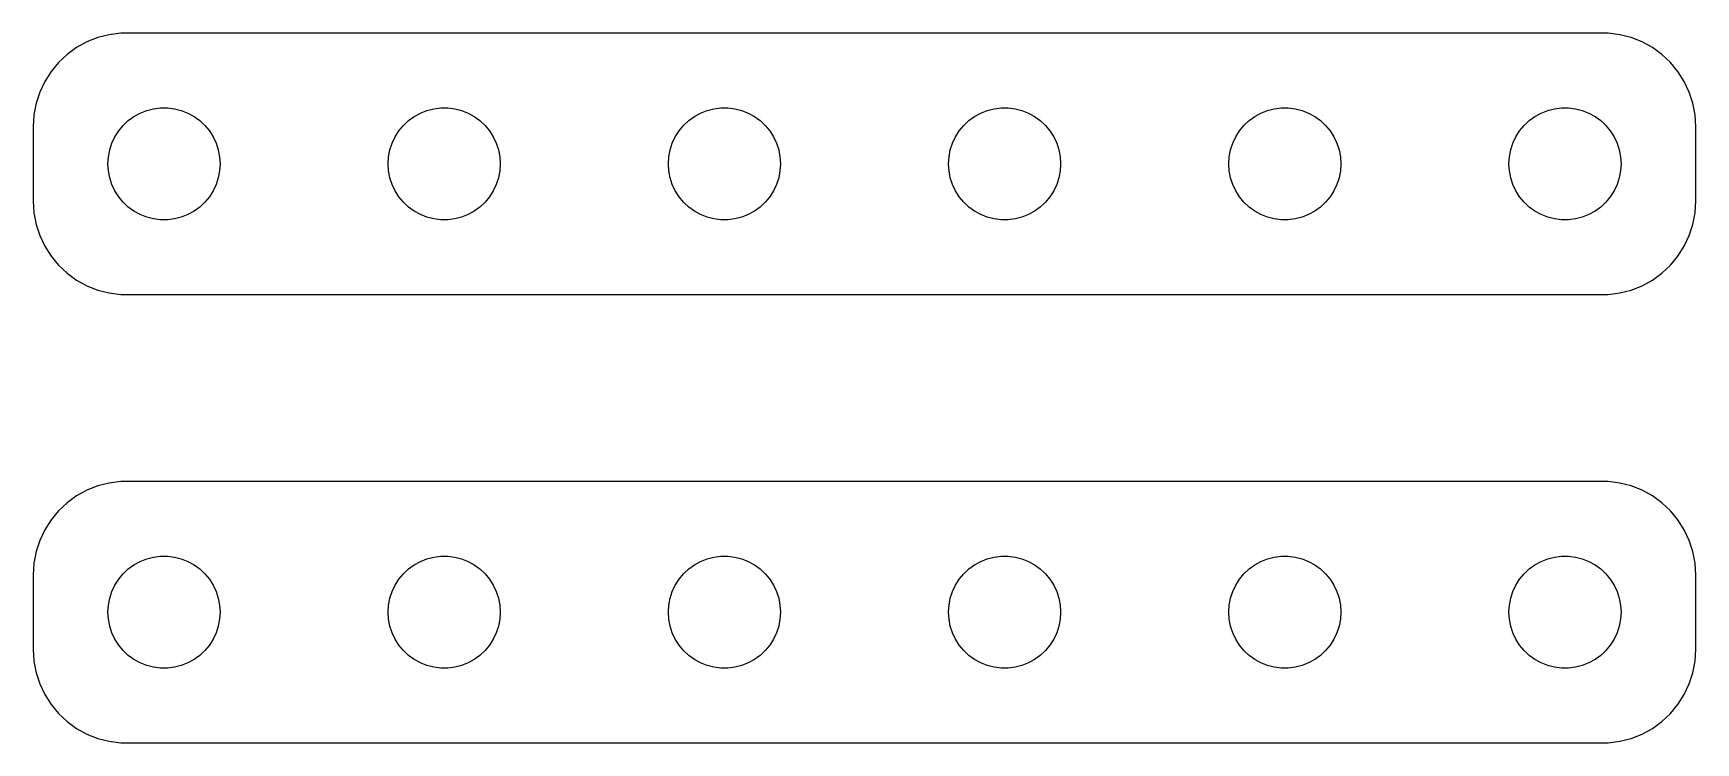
# Model space of a CAD drawing. Header units: metres. Extents: x -44.5 to 44.5, y 17 to 55.
import ezdxf

# ---------------------------------------------------------------- set-up
doc = ezdxf.new("R2010")
doc.units = ezdxf.units.M

msp = doc.modelspace()

# ---------------------------------------------------------------- linework, layer by layer
for p, q in [((-41.6289, 54.5241), (-42.1791, 54.2216)), ((-41.0451, 54.7553), (-41.6289, 54.5241)), ((-40.4369, 54.9114), (-41.0451, 54.7553)), ((-39.8139, 54.9901), (-40.4369, 54.9114)), ((39.8139, 54.9901), (-39.8139, 54.9901)), ((40.4369, 54.9114), (39.8139, 54.9901)), ((41.0451, 54.7553), (40.4369, 54.9114)), ((41.6289, 54.5241), (41.0451, 54.7553)), ((42.1791, 54.2216), (41.6289, 54.5241)), ((-43.1448, 53.4227), (-43.5451, 52.9389)), ((-42.6871, 53.8526), (-43.1448, 53.4227)), ((-42.1791, 54.2216), (-42.6871, 53.8526)), ((42.6871, 53.8526), (42.1791, 54.2216)), ((43.1448, 53.4227), (42.6871, 53.8526)), ((43.5451, 52.9389), (43.1448, 53.4227)), ((-43.5451, 52.9389), (-43.8815, 52.4088)), ((43.8815, 52.4088), (43.5451, 52.9389)), ((-44.1489, 51.8406), (-44.3429, 51.2434)), ((-43.8815, 52.4088), (-44.1489, 51.8406)), ((44.1489, 51.8406), (43.8815, 52.4088)), ((44.3429, 51.2434), (44.1489, 51.8406)), ((-44.3429, 51.2434), (-44.4606, 50.6267)), ((-38.7773, 50.7145), (-38.427, 50.8532)), ((-38.427, 50.8532), (-38.0621, 50.9469)), ((-38.0621, 50.9469), (-37.6884, 50.9941)), ((-37.6884, 50.9941), (-37.3116, 50.9941)), ((-37.3116, 50.9941), (-36.9379, 50.9469)), ((-36.9379, 50.9469), (-36.5729, 50.8532)), ((-36.5729, 50.8532), (-36.2227, 50.7145)), ((-23.7773, 50.7145), (-23.427, 50.8532)), ((-23.427, 50.8532), (-23.0621, 50.9469)), ((-23.0621, 50.9469), (-22.6884, 50.9941)), ((-22.6884, 50.9941), (-22.3116, 50.9941)), ((-22.3116, 50.9941), (-21.9379, 50.9469)), ((-21.9379, 50.9469), (-21.5729, 50.8532)), ((-21.5729, 50.8532), (-21.2227, 50.7145)), ((-8.77733, 50.7145), (-8.42705, 50.8532)), ((-8.42705, 50.8532), (-8.06213, 50.9469)), ((-8.06213, 50.9469), (-7.68837, 50.9941)), ((-7.68837, 50.9941), (-7.31161, 50.9941)), ((-7.31161, 50.9941), (-6.93785, 50.9469)), ((-6.93785, 50.9469), (-6.57294, 50.8532)), ((-6.57294, 50.8532), (-6.22266, 50.7145)), ((6.22266, 50.7145), (6.57294, 50.8532)), ((6.57294, 50.8532), (6.93785, 50.9469)), ((6.93785, 50.9469), (7.31161, 50.9941)), ((7.31161, 50.9941), (7.68837, 50.9941)), ((7.68837, 50.9941), (8.06213, 50.9469)), ((8.06213, 50.9469), (8.42705, 50.8532)), ((8.42705, 50.8532), (8.77733, 50.7145)), ((21.2227, 50.7145), (21.5729, 50.8532)), ((21.5729, 50.8532), (21.9379, 50.9469)), ((21.9379, 50.9469), (22.3116, 50.9941)), ((22.3116, 50.9941), (22.6884, 50.9941)), ((22.6884, 50.9941), (23.0621, 50.9469)), ((23.0621, 50.9469), (23.427, 50.8532)), ((23.427, 50.8532), (23.7773, 50.7145)), ((36.2227, 50.7145), (36.5729, 50.8532)), ((36.5729, 50.8532), (36.9379, 50.9469)), ((36.9379, 50.9469), (37.3116, 50.9941)), ((37.3116, 50.9941), (37.6884, 50.9941)), ((37.6884, 50.9941), (38.0621, 50.9469)), ((38.0621, 50.9469), (38.427, 50.8532)), ((38.427, 50.8532), (38.7773, 50.7145)), ((44.4606, 50.6267), (44.3429, 51.2434)), ((-44.4606, 50.6267), (-44.5, 50)), ((-44.5, 50), (-44.5, 46)), ((-39.927, 49.7634), (-39.6869, 50.0536)), ((-39.6869, 50.0536), (-39.4123, 50.3115)), ((-39.4123, 50.3115), (-39.1075, 50.533)), ((-39.1075, 50.533), (-38.7773, 50.7145)), ((-36.2227, 50.7145), (-35.8925, 50.533)), ((-35.8925, 50.533), (-35.5877, 50.3115)), ((-35.5877, 50.3115), (-35.3131, 50.0536)), ((-35.3131, 50.0536), (-35.0729, 49.7634)), ((-24.927, 49.7634), (-24.6869, 50.0536)), ((-24.6869, 50.0536), (-24.4123, 50.3115)), ((-24.4123, 50.3115), (-24.1075, 50.533)), ((-24.1075, 50.533), (-23.7773, 50.7145)), ((-21.2227, 50.7145), (-20.8925, 50.533)), ((-20.8925, 50.533), (-20.5877, 50.3115)), ((-20.5877, 50.3115), (-20.3131, 50.0536)), ((-20.3131, 50.0536), (-20.0729, 49.7634)), ((-9.92705, 49.7634), (-9.6869, 50.0536)), ((-9.6869, 50.0536), (-9.41226, 50.3115)), ((-9.41226, 50.3115), (-9.10747, 50.533)), ((-9.10747, 50.533), (-8.77733, 50.7145)), ((-6.22266, 50.7145), (-5.89252, 50.533)), ((-5.89252, 50.533), (-5.58772, 50.3115)), ((-5.58772, 50.3115), (-5.31308, 50.0536)), ((-5.31308, 50.0536), (-5.07294, 49.7634)), ((5.07294, 49.7634), (5.31308, 50.0536)), ((5.31308, 50.0536), (5.58772, 50.3115)), ((5.58772, 50.3115), (5.89252, 50.533)), ((5.89252, 50.533), (6.22266, 50.7145)), ((8.77733, 50.7145), (9.10747, 50.533)), ((9.10747, 50.533), (9.41226, 50.3115)), ((9.41226, 50.3115), (9.6869, 50.0536)), ((9.6869, 50.0536), (9.92705, 49.7634)), ((20.0729, 49.7634), (20.3131, 50.0536)), ((20.3131, 50.0536), (20.5877, 50.3115)), ((20.5877, 50.3115), (20.8925, 50.533)), ((20.8925, 50.533), (21.2227, 50.7145)), ((23.7773, 50.7145), (24.1075, 50.533)), ((24.1075, 50.533), (24.4123, 50.3115)), ((24.4123, 50.3115), (24.6869, 50.0536)), ((24.6869, 50.0536), (24.927, 49.7634)), ((35.0729, 49.7634), (35.3131, 50.0536)), ((35.3131, 50.0536), (35.5877, 50.3115)), ((35.5877, 50.3115), (35.8925, 50.533)), ((35.8925, 50.533), (36.2227, 50.7145)), ((38.7773, 50.7145), (39.1075, 50.533)), ((39.1075, 50.533), (39.4123, 50.3115)), ((39.4123, 50.3115), (39.6869, 50.0536)), ((39.6869, 50.0536), (39.927, 49.7634)), ((44.5, 50), (44.4606, 50.6267)), ((44.5, 46), (44.5, 50)), ((-40.4057, 48.7461), (-40.2893, 49.1044)), ((-40.2893, 49.1044), (-40.1289, 49.4453)), ((-40.1289, 49.4453), (-39.927, 49.7634)), ((-35.0729, 49.7634), (-34.8711, 49.4453)), ((-34.8711, 49.4453), (-34.7107, 49.1044)), ((-34.7107, 49.1044), (-34.5942, 48.7461)), ((-25.4057, 48.7461), (-25.2893, 49.1044)), ((-25.2893, 49.1044), (-25.1289, 49.4453)), ((-25.1289, 49.4453), (-24.927, 49.7634)), ((-20.0729, 49.7634), (-19.8711, 49.4453)), ((-19.8711, 49.4453), (-19.7107, 49.1044)), ((-19.7107, 49.1044), (-19.5942, 48.7461)), ((-10.4057, 48.7461), (-10.2893, 49.1044)), ((-10.2893, 49.1044), (-10.1289, 49.4453)), ((-10.1289, 49.4453), (-9.92705, 49.7634)), ((-5.07294, 49.7634), (-4.87108, 49.4453)), ((-4.87108, 49.4453), (-4.71066, 49.1044)), ((-4.71066, 49.1044), (-4.59424, 48.7461)), ((4.59424, 48.7461), (4.71066, 49.1044)), ((4.71066, 49.1044), (4.87108, 49.4453)), ((4.87108, 49.4453), (5.07294, 49.7634)), ((9.92705, 49.7634), (10.1289, 49.4453)), ((10.1289, 49.4453), (10.2893, 49.1044)), ((10.2893, 49.1044), (10.4057, 48.7461)), ((19.5942, 48.7461), (19.7107, 49.1044)), ((19.7107, 49.1044), (19.8711, 49.4453)), ((19.8711, 49.4453), (20.0729, 49.7634)), ((24.927, 49.7634), (25.1289, 49.4453)), ((25.1289, 49.4453), (25.2893, 49.1044)), ((25.2893, 49.1044), (25.4057, 48.7461)), ((34.5942, 48.7461), (34.7107, 49.1044)), ((34.7107, 49.1044), (34.8711, 49.4453)), ((34.8711, 49.4453), (35.0729, 49.7634)), ((39.927, 49.7634), (40.1289, 49.4453)), ((40.1289, 49.4453), (40.2893, 49.1044)), ((40.2893, 49.1044), (40.4057, 48.7461)), ((-40.5, 48), (-40.4763, 48.376)), ((-40.4763, 48.376), (-40.4057, 48.7461)), ((-34.5942, 48.7461), (-34.5237, 48.376)), ((-34.5237, 48.376), (-34.5, 48)), ((-25.5, 48), (-25.4763, 48.376)), ((-25.4763, 48.376), (-25.4057, 48.7461)), ((-19.5942, 48.7461), (-19.5237, 48.376)), ((-19.5237, 48.376), (-19.5, 48)), ((-10.5, 48), (-10.4763, 48.376)), ((-10.4763, 48.376), (-10.4057, 48.7461)), ((-4.59424, 48.7461), (-4.52365, 48.376)), ((-4.52365, 48.376), (-4.5, 48)), ((4.5, 48), (4.52365, 48.376)), ((4.52365, 48.376), (4.59424, 48.7461)), ((10.4057, 48.7461), (10.4763, 48.376)), ((10.4763, 48.376), (10.5, 48)), ((19.5, 48), (19.5237, 48.376)), ((19.5237, 48.376), (19.5942, 48.7461)), ((25.4057, 48.7461), (25.4763, 48.376)), ((25.4763, 48.376), (25.5, 48)), ((34.5, 48), (34.5237, 48.376)), ((34.5237, 48.376), (34.5942, 48.7461)), ((40.4057, 48.7461), (40.4763, 48.376)), ((40.4763, 48.376), (40.5, 48)), ((-40.4763, 47.624), (-40.5, 48)), ((-40.4057, 47.2539), (-40.4763, 47.624)), ((-40.2893, 46.8956), (-40.4057, 47.2539)), ((-34.5942, 47.2539), (-34.7107, 46.8956)), ((-34.5237, 47.624), (-34.5942, 47.2539)), ((-34.5, 48), (-34.5237, 47.624)), ((-25.4763, 47.624), (-25.5, 48)), ((-25.4057, 47.2539), (-25.4763, 47.624)), ((-25.2893, 46.8956), (-25.4057, 47.2539)), ((-19.5942, 47.2539), (-19.7107, 46.8956)), ((-19.5237, 47.624), (-19.5942, 47.2539)), ((-19.5, 48), (-19.5237, 47.624)), ((-10.4763, 47.624), (-10.5, 48)), ((-10.4057, 47.2539), (-10.4763, 47.624)), ((-10.2893, 46.8956), (-10.4057, 47.2539)), ((-4.59424, 47.2539), (-4.71066, 46.8956)), ((-4.52365, 47.624), (-4.59424, 47.2539)), ((-4.5, 48), (-4.52365, 47.624)), ((4.52365, 47.624), (4.5, 48)), ((4.59424, 47.2539), (4.52365, 47.624)), ((4.71066, 46.8956), (4.59424, 47.2539)), ((10.4057, 47.2539), (10.2893, 46.8956)), ((10.4763, 47.624), (10.4057, 47.2539)), ((10.5, 48), (10.4763, 47.624)), ((19.5237, 47.624), (19.5, 48)), ((19.5942, 47.2539), (19.5237, 47.624)), ((19.7107, 46.8956), (19.5942, 47.2539)), ((25.4057, 47.2539), (25.2893, 46.8956)), ((25.4763, 47.624), (25.4057, 47.2539)), ((25.5, 48), (25.4763, 47.624)), ((34.5237, 47.624), (34.5, 48)), ((34.5942, 47.2539), (34.5237, 47.624)), ((34.7107, 46.8956), (34.5942, 47.2539)), ((40.4057, 47.2539), (40.2893, 46.8956)), ((40.4763, 47.624), (40.4057, 47.2539)), ((40.5, 48), (40.4763, 47.624)), ((-40.1289, 46.5547), (-40.2893, 46.8956)), ((-39.927, 46.2366), (-40.1289, 46.5547)), ((-34.8711, 46.5547), (-35.0729, 46.2366)), ((-34.7107, 46.8956), (-34.8711, 46.5547)), ((-25.1289, 46.5547), (-25.2893, 46.8956)), ((-24.927, 46.2366), (-25.1289, 46.5547)), ((-19.8711, 46.5547), (-20.0729, 46.2366)), ((-19.7107, 46.8956), (-19.8711, 46.5547)), ((-10.1289, 46.5547), (-10.2893, 46.8956)), ((-9.92705, 46.2366), (-10.1289, 46.5547)), ((-4.87108, 46.5547), (-5.07294, 46.2366)), ((-4.71066, 46.8956), (-4.87108, 46.5547)), ((4.87108, 46.5547), (4.71066, 46.8956)), ((5.07294, 46.2366), (4.87108, 46.5547)), ((10.1289, 46.5547), (9.92705, 46.2366)), ((10.2893, 46.8956), (10.1289, 46.5547)), ((19.8711, 46.5547), (19.7107, 46.8956)), ((20.0729, 46.2366), (19.8711, 46.5547)), ((25.1289, 46.5547), (24.927, 46.2366)), ((25.2893, 46.8956), (25.1289, 46.5547)), ((34.8711, 46.5547), (34.7107, 46.8956)), ((35.0729, 46.2366), (34.8711, 46.5547)), ((40.1289, 46.5547), (39.927, 46.2366)), ((40.2893, 46.8956), (40.1289, 46.5547)), ((-44.5, 46), (-44.4606, 45.3733)), ((-39.6869, 45.9464), (-39.927, 46.2366)), ((-39.4123, 45.6885), (-39.6869, 45.9464)), ((-39.1075, 45.467), (-39.4123, 45.6885)), ((-38.7773, 45.2855), (-39.1075, 45.467)), ((-35.8925, 45.467), (-36.2227, 45.2855)), ((-35.5877, 45.6885), (-35.8925, 45.467)), ((-35.3131, 45.9464), (-35.5877, 45.6885)), ((-35.0729, 46.2366), (-35.3131, 45.9464)), ((-24.6869, 45.9464), (-24.927, 46.2366)), ((-24.4123, 45.6885), (-24.6869, 45.9464)), ((-24.1075, 45.467), (-24.4123, 45.6885)), ((-23.7773, 45.2855), (-24.1075, 45.467)), ((-20.8925, 45.467), (-21.2227, 45.2855)), ((-20.5877, 45.6885), (-20.8925, 45.467)), ((-20.3131, 45.9464), (-20.5877, 45.6885)), ((-20.0729, 46.2366), (-20.3131, 45.9464)), ((-9.6869, 45.9464), (-9.92705, 46.2366)), ((-9.41226, 45.6885), (-9.6869, 45.9464)), ((-9.10747, 45.467), (-9.41226, 45.6885)), ((-8.77733, 45.2855), (-9.10747, 45.467)), ((-5.89252, 45.467), (-6.22266, 45.2855)), ((-5.58772, 45.6885), (-5.89252, 45.467)), ((-5.31308, 45.9464), (-5.58772, 45.6885)), ((-5.07294, 46.2366), (-5.31308, 45.9464)), ((5.31308, 45.9464), (5.07294, 46.2366)), ((5.58772, 45.6885), (5.31308, 45.9464)), ((5.89252, 45.467), (5.58772, 45.6885)), ((6.22266, 45.2855), (5.89252, 45.467)), ((9.10747, 45.467), (8.77733, 45.2855)), ((9.41226, 45.6885), (9.10747, 45.467)), ((9.6869, 45.9464), (9.41226, 45.6885)), ((9.92705, 46.2366), (9.6869, 45.9464)), ((20.3131, 45.9464), (20.0729, 46.2366)), ((20.5877, 45.6885), (20.3131, 45.9464)), ((20.8925, 45.467), (20.5877, 45.6885)), ((21.2227, 45.2855), (20.8925, 45.467)), ((24.1075, 45.467), (23.7773, 45.2855)), ((24.4123, 45.6885), (24.1075, 45.467)), ((24.6869, 45.9464), (24.4123, 45.6885)), ((24.927, 46.2366), (24.6869, 45.9464)), ((35.3131, 45.9464), (35.0729, 46.2366)), ((35.5877, 45.6885), (35.3131, 45.9464)), ((35.8925, 45.467), (35.5877, 45.6885)), ((36.2227, 45.2855), (35.8925, 45.467)), ((39.1075, 45.467), (38.7773, 45.2855)), ((39.4123, 45.6885), (39.1075, 45.467)), ((39.6869, 45.9464), (39.4123, 45.6885)), ((39.927, 46.2366), (39.6869, 45.9464)), ((44.4606, 45.3733), (44.5, 46)), ((-44.4606, 45.3733), (-44.3429, 44.7566)), ((-44.3429, 44.7566), (-44.1489, 44.1594)), ((-38.427, 45.1468), (-38.7773, 45.2855)), ((-38.0621, 45.0531), (-38.427, 45.1468)), ((-37.6884, 45.0059), (-38.0621, 45.0531)), ((-37.3116, 45.0059), (-37.6884, 45.0059)), ((-36.9379, 45.0531), (-37.3116, 45.0059)), ((-36.5729, 45.1468), (-36.9379, 45.0531)), ((-36.2227, 45.2855), (-36.5729, 45.1468)), ((-23.427, 45.1468), (-23.7773, 45.2855)), ((-23.0621, 45.0531), (-23.427, 45.1468)), ((-22.6884, 45.0059), (-23.0621, 45.0531)), ((-22.3116, 45.0059), (-22.6884, 45.0059)), ((-21.9379, 45.0531), (-22.3116, 45.0059)), ((-21.5729, 45.1468), (-21.9379, 45.0531)), ((-21.2227, 45.2855), (-21.5729, 45.1468)), ((-8.42705, 45.1468), (-8.77733, 45.2855)), ((-8.06213, 45.0531), (-8.42705, 45.1468)), ((-7.68837, 45.0059), (-8.06213, 45.0531)), ((-7.31161, 45.0059), (-7.68837, 45.0059)), ((-6.93785, 45.0531), (-7.31161, 45.0059)), ((-6.57294, 45.1468), (-6.93785, 45.0531)), ((-6.22266, 45.2855), (-6.57294, 45.1468)), ((6.57294, 45.1468), (6.22266, 45.2855)), ((6.93785, 45.0531), (6.57294, 45.1468)), ((7.31161, 45.0059), (6.93785, 45.0531)), ((7.68837, 45.0059), (7.31161, 45.0059)), ((8.06213, 45.0531), (7.68837, 45.0059)), ((8.42705, 45.1468), (8.06213, 45.0531)), ((8.77733, 45.2855), (8.42705, 45.1468)), ((21.5729, 45.1468), (21.2227, 45.2855)), ((21.9379, 45.0531), (21.5729, 45.1468)), ((22.3116, 45.0059), (21.9379, 45.0531)), ((22.6884, 45.0059), (22.3116, 45.0059)), ((23.0621, 45.0531), (22.6884, 45.0059)), ((23.427, 45.1468), (23.0621, 45.0531)), ((23.7773, 45.2855), (23.427, 45.1468)), ((36.5729, 45.1468), (36.2227, 45.2855)), ((36.9379, 45.0531), (36.5729, 45.1468)), ((37.3116, 45.0059), (36.9379, 45.0531)), ((37.6884, 45.0059), (37.3116, 45.0059)), ((38.0621, 45.0531), (37.6884, 45.0059)), ((38.427, 45.1468), (38.0621, 45.0531)), ((38.7773, 45.2855), (38.427, 45.1468)), ((44.1489, 44.1594), (44.3429, 44.7566)), ((44.3429, 44.7566), (44.4606, 45.3733)), ((-44.1489, 44.1594), (-43.8815, 43.5912)), ((43.8815, 43.5912), (44.1489, 44.1594)), ((-43.8815, 43.5912), (-43.5451, 43.0611)), ((-43.5451, 43.0611), (-43.1448, 42.5773)), ((43.1448, 42.5773), (43.5451, 43.0611)), ((43.5451, 43.0611), (43.8815, 43.5912)), ((-43.1448, 42.5773), (-42.6871, 42.1474)), ((-42.6871, 42.1474), (-42.1791, 41.7784)), ((42.1791, 41.7784), (42.6871, 42.1474)), ((42.6871, 42.1474), (43.1448, 42.5773)), ((-42.1791, 41.7784), (-41.6289, 41.4759)), ((-41.6289, 41.4759), (-41.0451, 41.2447)), ((-41.0451, 41.2447), (-40.4369, 41.0886)), ((-40.4369, 41.0886), (-39.8139, 41.0099)), ((-39.8139, 41.0099), (39.8139, 41.0099)), ((39.8139, 41.0099), (40.4369, 41.0886)), ((40.4369, 41.0886), (41.0451, 41.2447)), ((41.0451, 41.2447), (41.6289, 41.4759)), ((41.6289, 41.4759), (42.1791, 41.7784)), ((-41.6289, 30.5241), (-42.1791, 30.2216)), ((-41.0451, 30.7553), (-41.6289, 30.5241)), ((-40.4369, 30.9114), (-41.0451, 30.7553)), ((-39.8139, 30.9901), (-40.4369, 30.9114)), ((39.8139, 30.9901), (-39.8139, 30.9901)), ((40.4369, 30.9114), (39.8139, 30.9901)), ((41.0451, 30.7553), (40.4369, 30.9114)), ((41.6289, 30.5241), (41.0451, 30.7553)), ((42.1791, 30.2216), (41.6289, 30.5241)), ((-43.1448, 29.4227), (-43.5451, 28.9389)), ((-42.6871, 29.8526), (-43.1448, 29.4227)), ((-42.1791, 30.2216), (-42.6871, 29.8526)), ((42.6871, 29.8526), (42.1791, 30.2216)), ((43.1448, 29.4227), (42.6871, 29.8526)), ((43.5451, 28.9389), (43.1448, 29.4227)), ((-43.5451, 28.9389), (-43.8815, 28.4088)), ((43.8815, 28.4088), (43.5451, 28.9389)), ((-44.1489, 27.8406), (-44.3429, 27.2434)), ((-43.8815, 28.4088), (-44.1489, 27.8406)), ((44.1489, 27.8406), (43.8815, 28.4088)), ((44.3429, 27.2434), (44.1489, 27.8406)), ((-44.3429, 27.2434), (-44.4606, 26.6267)), ((-39.1075, 26.533), (-38.7773, 26.7145)), ((-38.7773, 26.7145), (-38.427, 26.8532)), ((-38.427, 26.8532), (-38.0621, 26.9469)), ((-38.0621, 26.9469), (-37.6884, 26.9941)), ((-37.6884, 26.9941), (-37.3116, 26.9941)), ((-37.3116, 26.9941), (-36.9379, 26.9469)), ((-36.9379, 26.9469), (-36.5729, 26.8532)), ((-36.5729, 26.8532), (-36.2227, 26.7145)), ((-36.2227, 26.7145), (-35.8925, 26.533)), ((-24.1075, 26.533), (-23.7773, 26.7145)), ((-23.7773, 26.7145), (-23.427, 26.8532)), ((-23.427, 26.8532), (-23.0621, 26.9469)), ((-23.0621, 26.9469), (-22.6884, 26.9941)), ((-22.6884, 26.9941), (-22.3116, 26.9941)), ((-22.3116, 26.9941), (-21.9379, 26.9469)), ((-21.9379, 26.9469), (-21.5729, 26.8532)), ((-21.5729, 26.8532), (-21.2227, 26.7145)), ((-21.2227, 26.7145), (-20.8925, 26.533)), ((-9.10747, 26.533), (-8.77733, 26.7145)), ((-8.77733, 26.7145), (-8.42705, 26.8532)), ((-8.42705, 26.8532), (-8.06213, 26.9469)), ((-8.06213, 26.9469), (-7.68837, 26.9941)), ((-7.68837, 26.9941), (-7.31161, 26.9941)), ((-7.31161, 26.9941), (-6.93785, 26.9469)), ((-6.93785, 26.9469), (-6.57294, 26.8532)), ((-6.57294, 26.8532), (-6.22266, 26.7145)), ((-6.22266, 26.7145), (-5.89252, 26.533)), ((5.89252, 26.533), (6.22266, 26.7145)), ((6.22266, 26.7145), (6.57294, 26.8532)), ((6.57294, 26.8532), (6.93785, 26.9469)), ((6.93785, 26.9469), (7.31161, 26.9941)), ((7.31161, 26.9941), (7.68837, 26.9941)), ((7.68837, 26.9941), (8.06213, 26.9469)), ((8.06213, 26.9469), (8.42705, 26.8532)), ((8.42705, 26.8532), (8.77733, 26.7145)), ((8.77733, 26.7145), (9.10747, 26.533)), ((20.8925, 26.533), (21.2227, 26.7145)), ((21.2227, 26.7145), (21.5729, 26.8532)), ((21.5729, 26.8532), (21.9379, 26.9469)), ((21.9379, 26.9469), (22.3116, 26.9941)), ((22.3116, 26.9941), (22.6884, 26.9941)), ((22.6884, 26.9941), (23.0621, 26.9469)), ((23.0621, 26.9469), (23.427, 26.8532)), ((23.427, 26.8532), (23.7773, 26.7145)), ((23.7773, 26.7145), (24.1075, 26.533)), ((35.8925, 26.533), (36.2227, 26.7145)), ((36.2227, 26.7145), (36.5729, 26.8532)), ((36.5729, 26.8532), (36.9379, 26.9469)), ((36.9379, 26.9469), (37.3116, 26.9941)), ((37.3116, 26.9941), (37.6884, 26.9941)), ((37.6884, 26.9941), (38.0621, 26.9469)), ((38.0621, 26.9469), (38.427, 26.8532)), ((38.427, 26.8532), (38.7773, 26.7145)), ((38.7773, 26.7145), (39.1075, 26.533)), ((44.4606, 26.6267), (44.3429, 27.2434)), ((-44.4606, 26.6267), (-44.5, 26)), ((-44.5, 26), (-44.5, 22)), ((-39.927, 25.7634), (-39.6869, 26.0536)), ((-39.6869, 26.0536), (-39.4123, 26.3115)), ((-39.4123, 26.3115), (-39.1075, 26.533)), ((-35.8925, 26.533), (-35.5877, 26.3115)), ((-35.5877, 26.3115), (-35.3131, 26.0536)), ((-35.3131, 26.0536), (-35.0729, 25.7634)), ((-24.927, 25.7634), (-24.6869, 26.0536)), ((-24.6869, 26.0536), (-24.4123, 26.3115)), ((-24.4123, 26.3115), (-24.1075, 26.533)), ((-20.8925, 26.533), (-20.5877, 26.3115)), ((-20.5877, 26.3115), (-20.3131, 26.0536)), ((-20.3131, 26.0536), (-20.0729, 25.7634)), ((-9.92705, 25.7634), (-9.6869, 26.0536)), ((-9.6869, 26.0536), (-9.41226, 26.3115)), ((-9.41226, 26.3115), (-9.10747, 26.533)), ((-5.89252, 26.533), (-5.58772, 26.3115)), ((-5.58772, 26.3115), (-5.31308, 26.0536)), ((-5.31308, 26.0536), (-5.07294, 25.7634)), ((5.07294, 25.7634), (5.31308, 26.0536)), ((5.31308, 26.0536), (5.58772, 26.3115)), ((5.58772, 26.3115), (5.89252, 26.533)), ((9.10747, 26.533), (9.41226, 26.3115)), ((9.41226, 26.3115), (9.6869, 26.0536)), ((9.6869, 26.0536), (9.92705, 25.7634)), ((20.0729, 25.7634), (20.3131, 26.0536)), ((20.3131, 26.0536), (20.5877, 26.3115)), ((20.5877, 26.3115), (20.8925, 26.533)), ((24.1075, 26.533), (24.4123, 26.3115)), ((24.4123, 26.3115), (24.6869, 26.0536)), ((24.6869, 26.0536), (24.927, 25.7634)), ((35.0729, 25.7634), (35.3131, 26.0536)), ((35.3131, 26.0536), (35.5877, 26.3115)), ((35.5877, 26.3115), (35.8925, 26.533)), ((39.1075, 26.533), (39.4123, 26.3115)), ((39.4123, 26.3115), (39.6869, 26.0536)), ((39.6869, 26.0536), (39.927, 25.7634)), ((44.5, 26), (44.4606, 26.6267)), ((44.5, 22), (44.5, 26)), ((-40.4057, 24.7461), (-40.2893, 25.1044)), ((-40.2893, 25.1044), (-40.1289, 25.4453)), ((-40.1289, 25.4453), (-39.927, 25.7634)), ((-35.0729, 25.7634), (-34.8711, 25.4453)), ((-34.8711, 25.4453), (-34.7107, 25.1044)), ((-34.7107, 25.1044), (-34.5942, 24.7461)), ((-25.4057, 24.7461), (-25.2893, 25.1044)), ((-25.2893, 25.1044), (-25.1289, 25.4453)), ((-25.1289, 25.4453), (-24.927, 25.7634)), ((-20.0729, 25.7634), (-19.8711, 25.4453)), ((-19.8711, 25.4453), (-19.7107, 25.1044)), ((-19.7107, 25.1044), (-19.5942, 24.7461)), ((-10.4057, 24.7461), (-10.2893, 25.1044)), ((-10.2893, 25.1044), (-10.1289, 25.4453)), ((-10.1289, 25.4453), (-9.92705, 25.7634)), ((-5.07294, 25.7634), (-4.87108, 25.4453)), ((-4.87108, 25.4453), (-4.71066, 25.1044)), ((-4.71066, 25.1044), (-4.59424, 24.7461)), ((4.59424, 24.7461), (4.71066, 25.1044)), ((4.71066, 25.1044), (4.87108, 25.4453)), ((4.87108, 25.4453), (5.07294, 25.7634)), ((9.92705, 25.7634), (10.1289, 25.4453)), ((10.1289, 25.4453), (10.2893, 25.1044)), ((10.2893, 25.1044), (10.4057, 24.7461)), ((19.5942, 24.7461), (19.7107, 25.1044)), ((19.7107, 25.1044), (19.8711, 25.4453)), ((19.8711, 25.4453), (20.0729, 25.7634)), ((24.927, 25.7634), (25.1289, 25.4453)), ((25.1289, 25.4453), (25.2893, 25.1044)), ((25.2893, 25.1044), (25.4057, 24.7461)), ((34.5942, 24.7461), (34.7107, 25.1044)), ((34.7107, 25.1044), (34.8711, 25.4453)), ((34.8711, 25.4453), (35.0729, 25.7634)), ((39.927, 25.7634), (40.1289, 25.4453)), ((40.1289, 25.4453), (40.2893, 25.1044)), ((40.2893, 25.1044), (40.4057, 24.7461)), ((-40.5, 24), (-40.4763, 24.376)), ((-40.4763, 24.376), (-40.4057, 24.7461)), ((-34.5942, 24.7461), (-34.5237, 24.376)), ((-34.5237, 24.376), (-34.5, 24)), ((-25.5, 24), (-25.4763, 24.376)), ((-25.4763, 24.376), (-25.4057, 24.7461)), ((-19.5942, 24.7461), (-19.5237, 24.376)), ((-19.5237, 24.376), (-19.5, 24)), ((-10.5, 24), (-10.4763, 24.376)), ((-10.4763, 24.376), (-10.4057, 24.7461)), ((-4.59424, 24.7461), (-4.52365, 24.376)), ((-4.52365, 24.376), (-4.5, 24)), ((4.5, 24), (4.52365, 24.376)), ((4.52365, 24.376), (4.59424, 24.7461)), ((10.4057, 24.7461), (10.4763, 24.376)), ((10.4763, 24.376), (10.5, 24)), ((19.5, 24), (19.5237, 24.376)), ((19.5237, 24.376), (19.5942, 24.7461)), ((25.4057, 24.7461), (25.4763, 24.376)), ((25.4763, 24.376), (25.5, 24)), ((34.5, 24), (34.5237, 24.376)), ((34.5237, 24.376), (34.5942, 24.7461)), ((40.4057, 24.7461), (40.4763, 24.376)), ((40.4763, 24.376), (40.5, 24)), ((-40.4763, 23.624), (-40.5, 24)), ((-40.4057, 23.2539), (-40.4763, 23.624)), ((-40.2893, 22.8956), (-40.4057, 23.2539)), ((-34.5942, 23.2539), (-34.7107, 22.8956)), ((-34.5237, 23.624), (-34.5942, 23.2539)), ((-34.5, 24), (-34.5237, 23.624)), ((-25.4763, 23.624), (-25.5, 24)), ((-25.4057, 23.2539), (-25.4763, 23.624)), ((-25.2893, 22.8956), (-25.4057, 23.2539)), ((-19.5942, 23.2539), (-19.7107, 22.8956)), ((-19.5237, 23.624), (-19.5942, 23.2539)), ((-19.5, 24), (-19.5237, 23.624)), ((-10.4763, 23.624), (-10.5, 24)), ((-10.4057, 23.2539), (-10.4763, 23.624)), ((-10.2893, 22.8956), (-10.4057, 23.2539)), ((-4.59424, 23.2539), (-4.71066, 22.8956)), ((-4.52365, 23.624), (-4.59424, 23.2539)), ((-4.5, 24), (-4.52365, 23.624)), ((4.52365, 23.624), (4.5, 24)), ((4.59424, 23.2539), (4.52365, 23.624)), ((4.71066, 22.8956), (4.59424, 23.2539)), ((10.4057, 23.2539), (10.2893, 22.8956)), ((10.4763, 23.624), (10.4057, 23.2539)), ((10.5, 24), (10.4763, 23.624)), ((19.5237, 23.624), (19.5, 24)), ((19.5942, 23.2539), (19.5237, 23.624)), ((19.7107, 22.8956), (19.5942, 23.2539)), ((25.4057, 23.2539), (25.2893, 22.8956)), ((25.4763, 23.624), (25.4057, 23.2539)), ((25.5, 24), (25.4763, 23.624)), ((34.5237, 23.624), (34.5, 24)), ((34.5942, 23.2539), (34.5237, 23.624)), ((34.7107, 22.8956), (34.5942, 23.2539)), ((40.4057, 23.2539), (40.2893, 22.8956)), ((40.4763, 23.624), (40.4057, 23.2539)), ((40.5, 24), (40.4763, 23.624)), ((-40.1289, 22.5547), (-40.2893, 22.8956)), ((-39.927, 22.2366), (-40.1289, 22.5547)), ((-34.8711, 22.5547), (-35.0729, 22.2366)), ((-34.7107, 22.8956), (-34.8711, 22.5547)), ((-25.1289, 22.5547), (-25.2893, 22.8956)), ((-24.927, 22.2366), (-25.1289, 22.5547)), ((-19.8711, 22.5547), (-20.0729, 22.2366)), ((-19.7107, 22.8956), (-19.8711, 22.5547)), ((-10.1289, 22.5547), (-10.2893, 22.8956)), ((-9.92705, 22.2366), (-10.1289, 22.5547)), ((-4.87108, 22.5547), (-5.07294, 22.2366)), ((-4.71066, 22.8956), (-4.87108, 22.5547)), ((4.87108, 22.5547), (4.71066, 22.8956)), ((5.07294, 22.2366), (4.87108, 22.5547)), ((10.1289, 22.5547), (9.92705, 22.2366)), ((10.2893, 22.8956), (10.1289, 22.5547)), ((19.8711, 22.5547), (19.7107, 22.8956)), ((20.0729, 22.2366), (19.8711, 22.5547)), ((25.1289, 22.5547), (24.927, 22.2366)), ((25.2893, 22.8956), (25.1289, 22.5547)), ((34.8711, 22.5547), (34.7107, 22.8956)), ((35.0729, 22.2366), (34.8711, 22.5547)), ((40.1289, 22.5547), (39.927, 22.2366)), ((40.2893, 22.8956), (40.1289, 22.5547)), ((-44.5, 22), (-44.4606, 21.3733)), ((-44.4606, 21.3733), (-44.3429, 20.7566)), ((-39.6869, 21.9464), (-39.927, 22.2366)), ((-39.4123, 21.6885), (-39.6869, 21.9464)), ((-39.1075, 21.467), (-39.4123, 21.6885)), ((-38.7773, 21.2855), (-39.1075, 21.467)), ((-35.8925, 21.467), (-36.2227, 21.2855)), ((-35.5877, 21.6885), (-35.8925, 21.467)), ((-35.3131, 21.9464), (-35.5877, 21.6885)), ((-35.0729, 22.2366), (-35.3131, 21.9464)), ((-24.6869, 21.9464), (-24.927, 22.2366)), ((-24.4123, 21.6885), (-24.6869, 21.9464)), ((-24.1075, 21.467), (-24.4123, 21.6885)), ((-23.7773, 21.2855), (-24.1075, 21.467)), ((-20.8925, 21.467), (-21.2227, 21.2855)), ((-20.5877, 21.6885), (-20.8925, 21.467)), ((-20.3131, 21.9464), (-20.5877, 21.6885)), ((-20.0729, 22.2366), (-20.3131, 21.9464)), ((-9.6869, 21.9464), (-9.92705, 22.2366)), ((-9.41226, 21.6885), (-9.6869, 21.9464)), ((-9.10747, 21.467), (-9.41226, 21.6885)), ((-8.77733, 21.2855), (-9.10747, 21.467)), ((-5.89252, 21.467), (-6.22266, 21.2855)), ((-5.58772, 21.6885), (-5.89252, 21.467)), ((-5.31308, 21.9464), (-5.58772, 21.6885)), ((-5.07294, 22.2366), (-5.31308, 21.9464)), ((5.31308, 21.9464), (5.07294, 22.2366)), ((5.58772, 21.6885), (5.31308, 21.9464)), ((5.89252, 21.467), (5.58772, 21.6885)), ((6.22266, 21.2855), (5.89252, 21.467)), ((9.10747, 21.467), (8.77733, 21.2855)), ((9.41226, 21.6885), (9.10747, 21.467)), ((9.6869, 21.9464), (9.41226, 21.6885)), ((9.92705, 22.2366), (9.6869, 21.9464)), ((20.3131, 21.9464), (20.0729, 22.2366)), ((20.5877, 21.6885), (20.3131, 21.9464)), ((20.8925, 21.467), (20.5877, 21.6885)), ((21.2227, 21.2855), (20.8925, 21.467)), ((24.1075, 21.467), (23.7773, 21.2855)), ((24.4123, 21.6885), (24.1075, 21.467)), ((24.6869, 21.9464), (24.4123, 21.6885)), ((24.927, 22.2366), (24.6869, 21.9464)), ((35.3131, 21.9464), (35.0729, 22.2366)), ((35.5877, 21.6885), (35.3131, 21.9464)), ((35.8925, 21.467), (35.5877, 21.6885)), ((36.2227, 21.2855), (35.8925, 21.467)), ((39.1075, 21.467), (38.7773, 21.2855)), ((39.4123, 21.6885), (39.1075, 21.467)), ((39.6869, 21.9464), (39.4123, 21.6885)), ((39.927, 22.2366), (39.6869, 21.9464)), ((44.3429, 20.7566), (44.4606, 21.3733)), ((44.4606, 21.3733), (44.5, 22)), ((-44.3429, 20.7566), (-44.1489, 20.1594)), ((-38.427, 21.1468), (-38.7773, 21.2855)), ((-38.0621, 21.0531), (-38.427, 21.1468)), ((-37.6884, 21.0059), (-38.0621, 21.0531)), ((-37.3116, 21.0059), (-37.6884, 21.0059)), ((-36.9379, 21.0531), (-37.3116, 21.0059)), ((-36.5729, 21.1468), (-36.9379, 21.0531)), ((-36.2227, 21.2855), (-36.5729, 21.1468)), ((-23.427, 21.1468), (-23.7773, 21.2855)), ((-23.0621, 21.0531), (-23.427, 21.1468)), ((-22.6884, 21.0059), (-23.0621, 21.0531)), ((-22.3116, 21.0059), (-22.6884, 21.0059)), ((-21.9379, 21.0531), (-22.3116, 21.0059)), ((-21.5729, 21.1468), (-21.9379, 21.0531)), ((-21.2227, 21.2855), (-21.5729, 21.1468)), ((-8.42705, 21.1468), (-8.77733, 21.2855)), ((-8.06213, 21.0531), (-8.42705, 21.1468)), ((-7.68837, 21.0059), (-8.06213, 21.0531)), ((-7.31161, 21.0059), (-7.68837, 21.0059)), ((-6.93785, 21.0531), (-7.31161, 21.0059)), ((-6.57294, 21.1468), (-6.93785, 21.0531)), ((-6.22266, 21.2855), (-6.57294, 21.1468)), ((6.57294, 21.1468), (6.22266, 21.2855)), ((6.93785, 21.0531), (6.57294, 21.1468)), ((7.31161, 21.0059), (6.93785, 21.0531)), ((7.68837, 21.0059), (7.31161, 21.0059)), ((8.06213, 21.0531), (7.68837, 21.0059)), ((8.42705, 21.1468), (8.06213, 21.0531)), ((8.77733, 21.2855), (8.42705, 21.1468)), ((21.5729, 21.1468), (21.2227, 21.2855)), ((21.9379, 21.0531), (21.5729, 21.1468)), ((22.3116, 21.0059), (21.9379, 21.0531)), ((22.6884, 21.0059), (22.3116, 21.0059)), ((23.0621, 21.0531), (22.6884, 21.0059)), ((23.427, 21.1468), (23.0621, 21.0531)), ((23.7773, 21.2855), (23.427, 21.1468)), ((36.5729, 21.1468), (36.2227, 21.2855)), ((36.9379, 21.0531), (36.5729, 21.1468)), ((37.3116, 21.0059), (36.9379, 21.0531)), ((37.6884, 21.0059), (37.3116, 21.0059)), ((38.0621, 21.0531), (37.6884, 21.0059)), ((38.427, 21.1468), (38.0621, 21.0531)), ((38.7773, 21.2855), (38.427, 21.1468)), ((44.1489, 20.1594), (44.3429, 20.7566)), ((-44.1489, 20.1594), (-43.8815, 19.5912)), ((-43.8815, 19.5912), (-43.5451, 19.0611)), ((43.5451, 19.0611), (43.8815, 19.5912)), ((43.8815, 19.5912), (44.1489, 20.1594)), ((-43.5451, 19.0611), (-43.1448, 18.5773)), ((43.1448, 18.5773), (43.5451, 19.0611)), ((-43.1448, 18.5773), (-42.6871, 18.1474)), ((-42.6871, 18.1474), (-42.1791, 17.7784)), ((42.1791, 17.7784), (42.6871, 18.1474)), ((42.6871, 18.1474), (43.1448, 18.5773)), ((-42.1791, 17.7784), (-41.6289, 17.4759)), ((-41.6289, 17.4759), (-41.0451, 17.2447)), ((-41.0451, 17.2447), (-40.4369, 17.0886)), ((-40.4369, 17.0886), (-39.8139, 17.0099)), ((-39.8139, 17.0099), (39.8139, 17.0099)), ((39.8139, 17.0099), (40.4369, 17.0886)), ((40.4369, 17.0886), (41.0451, 17.2447)), ((41.0451, 17.2447), (41.6289, 17.4759)), ((41.6289, 17.4759), (42.1791, 17.7784))]:
    msp.add_line(p, q)

doc.saveas('drawing.dxf')
